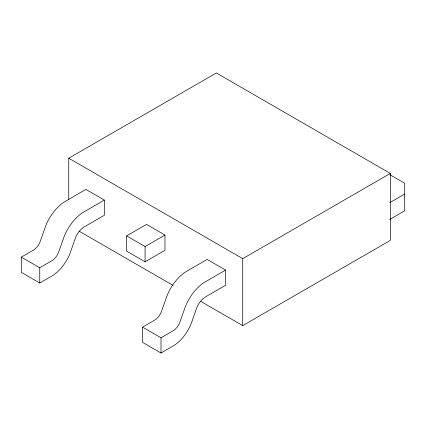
<?xml version="1.0" encoding="UTF-8"?>
<svg xmlns="http://www.w3.org/2000/svg" width="426" height="426" viewBox="0 0 426 426"><rect width="100%" height="100%" fill="white"/><g stroke="black" fill="none" stroke-linecap="round" stroke-linejoin="round"><path stroke-width="0.64" d="M68.746 199.32L68.746 158.211L216.365 72.99L390.338 173.43L390.338 240.392L242.724 325.618L200.667 301.342M104.333 200.066L82.266 212.904A33.473 19.33 -60 0 0 64.342 236.047L58.479 252.629A11.241 6.491 -60 0 1 52.462 260.398L39.751 267.789L21.3 257.134L21.3 272.352L39.751 283.008L51.727 276.091A29.9 17.264 -60 0 0 70.636 251.681L75.077 238.858A14.814 8.552 -60 0 1 84.449 226.765L104.333 215.284L104.333 200.066L85.882 189.41L63.815 202.249A33.473 19.33 -60 0 0 45.891 225.391L40.028 241.973A11.241 6.491 -60 0 1 34.011 249.742L21.3 257.134M126.623 235.892L146.507 224.411L164.963 235.067L164.963 250.286L145.074 261.766L126.623 251.111L126.623 235.892L145.074 246.547L164.963 235.067M68.746 158.211L242.724 258.657L390.338 173.43M225.588 270.068L203.521 282.912A33.473 19.33 -60 0 0 185.598 306.049L179.735 322.631A11.241 6.491 -60 0 1 173.717 330.4L161.007 337.791L142.556 327.141L142.556 342.36L161.007 353.01L172.983 346.098A29.9 17.264 -60 0 0 191.892 321.689L196.333 308.866A14.814 8.552 -60 0 1 205.705 296.768L225.588 285.287L225.588 270.068L207.137 259.418L185.07 272.257A33.473 19.33 -60 0 0 167.146 295.399L161.284 311.981A11.241 6.491 -60 0 1 155.261 319.75L142.556 327.141M389.731 202.696L404.7 194.054M389.731 219.438L404.7 210.795L404.7 183.244L389.763 174.623M79.119 231.164L173.02 285.377M242.724 258.657L242.724 325.618M161.007 337.791L161.007 353.01M145.074 246.547L145.074 261.766M39.751 267.789L39.751 283.008"/></g></svg>
